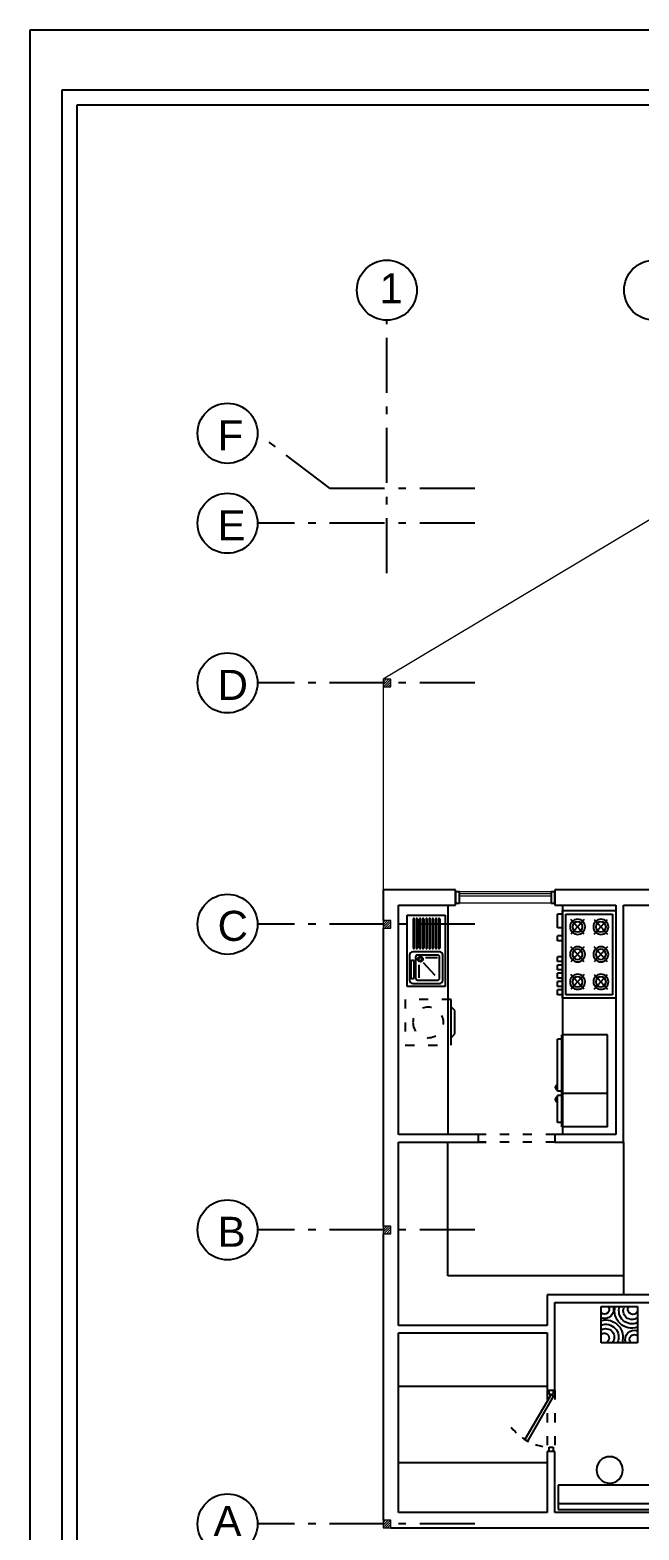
# Model space of a CAD drawing. Header units: millimetres. Extents: x 577 to 2337, y 236 to 943.
# Drawn here: x 2229.6 to 2237.58, y 461.84 to 481.48 of the extents above; entities that cross this region are included whole.
import ezdxf

# ---------------------------------------------------------------- set-up
doc = ezdxf.new("R2010")
doc.units = ezdxf.units.MM
doc.header["$LTSCALE"] = 0.01
doc.linetypes.add('ACAD_ISO03W100', pattern=[30, 12, -18])
doc.linetypes.add('ACAD_ISO10W100', pattern=[18, 12, -3, 0, -3])
for name, color, linetype in [('00-Arm', 7, 'Continuous'), ('01-Plan', 1, 'Continuous'), ('03-Ax', 4, 'Continuous'), ('04-Door', 4, 'Continuous'), ('06-Furn', 4, 'Continuous')]:
    doc.layers.add(name, color=color, linetype=linetype)
for name, color, linetype, lineweight in [('A-AREA', 4, 'Continuous', 9), ('A-DETL-MEDM', 4, 'Continuous', 25), ('A-GLAZ-CURT', 131, 'Continuous', 9), ('A-GLAZ-CWMG', 4, 'Continuous', 9), ('A-WALL', 1, 'Continuous', 9), ('S-COLS', 255, 'Continuous', 9)]:
    doc.layers.add(name, color=color, linetype=linetype, lineweight=lineweight)
doc.styles.get("Standard").update_dxf_attribs({"font": 'italic.shx'})

# ---------------------------------------------------------------- blocks, each defined once
blk = doc.blocks.new('M_Concrete-Square-Column - 300 x 300mm-365404-Level 2')
h = blk.add_hatch()
h.set_pattern_fill('ANSI31', color=5, scale=0.007)
h.paths.add_polyline_path([(0.05, 0.05), (-0.05, 0.05), (-0.05, -0.05), (0.05, -0.05)])
at = {"layer": 'S-COLS', "color": 7}
for p, q in [((0.05, 0.05), (-0.05, 0.05)), ((-0.05, 0.05), (-0.05, -0.05)), ((0.05, -0.05), (0.05, 0.05)), ((-0.05, -0.05), (0.05, -0.05))]:
    blk.add_line(p, q, dxfattribs=at)
blk = doc.blocks.new('System Panel - Glazed-379176-Level 2')
at = {"layer": 'A-GLAZ-CURT', "lineweight": 18}
for p, q in [((0.6, 0.0495), (-0.6, 0.0495)), ((-0.6, 0.0495), (-0.6, 0.0245)), ((-0.6, 0.0245), (0.6, 0.0245)), ((0.6, 0.0245), (0.6, 0.0495))]:
    blk.add_line(p, q, dxfattribs=at)
blk = doc.blocks.new('Rectangular Mullion - 50 x 150mm-379174-Level 2')
at = {"layer": 'A-GLAZ-CWMG'}
for p, q in [((-11.918, -1.36), (-13.118, -1.36)), ((-11.918, -1.51), (-13.118, -1.51))]:
    blk.add_line(p, q, dxfattribs=at)
blk = doc.blocks.new('Rectangular Mullion - 50 x 150mm-375767-Level 2')
at = {"layer": 'A-GLAZ-CWMG', "lineweight": 25}
for p, q in [((-0.05, 0.075), (0, 0.075)), ((-0.05, -0.075), (-0.05, 0.075)), ((0, 0.075), (0, -0.075)), ((0, -0.075), (-0.05, -0.075))]:
    blk.add_line(p, q, dxfattribs=at)
blk = doc.blocks.new('Rectangular Mullion - 50 x 150mm-375771-Level 2')
at = {"layer": 'A-GLAZ-CWMG', "lineweight": 25}
for p, q in [((0, 0.075), (-0.05, 0.075)), ((-0.05, 0.075), (-0.05, -0.075)), ((0, -0.075), (0, 0.075)), ((-0.05, -0.075), (0, -0.075))]:
    blk.add_line(p, q, dxfattribs=at)
blk = doc.blocks.new('F3')
at = {"layer": '04-Door'}
for p, q in [((847.557, 618.937), (847.539, 618.906)), ((848.094, 618.586), (847.539, 618.906)), ((848.112, 618.616), (847.557, 618.937)), ((847.412, 618.591), (847.412, 618.641)), ((847.412, 618.641), (847.462, 618.641)), ((847.462, 618.591), (847.412, 618.591)), ((847.462, 618.641), (847.462, 618.591)), ((848.112, 618.616), (848.094, 618.586)), ((848.112, 618.591), (848.112, 618.641)), ((848.112, 618.641), (848.162, 618.641)), ((848.162, 618.591), (848.112, 618.591)), ((848.162, 618.641), (848.162, 618.591))]:
    blk.add_line(p, q, dxfattribs=at)
at = {"layer": '04-Door', "linetype": 'ACAD_ISO03W100', "ltscale": 0.5}
blk.add_arc((848.103, 618.601), 0.641, 127.85, 180, dxfattribs=at)
blk = doc.blocks.new('BB')
at = {"layer": '06-Furn', "color": 32}
for p, q in [((706.728, 653.659), (705.525, 653.659)), ((705.525, 653.659), (705.525, 653.058)), ((706.29, 653.659), (706.29, 653.058)), ((706.728, 653.659), (706.728, 653.058)), ((706.728, 653.058), (705.525, 653.058)), ((705.579, 653.058), (705.579, 653.003)), ((706.263, 653.003), (705.579, 653.003)), ((706.263, 653.058), (706.263, 653.003)), ((706.318, 653.058), (706.318, 653.003)), ((706.673, 653.003), (706.318, 653.003)), ((706.673, 653.058), (706.673, 653.003))]:
    blk.add_line(p, q, dxfattribs=at)
for centre in [(706.21, 653.003), (706.37, 653.003)]:
    blk.add_arc(centre, 0.0289, 180, 0, dxfattribs=at)
blk = doc.blocks.new('DD')
at = {"layer": '06-Furn', "color": 32}
for p, q in [((705.518, 651.243), (705.518, 650.543)), ((706.664, 651.243), (705.518, 651.243)), ((705.745, 651.307), (705.563, 651.307)), ((705.563, 651.243), (705.563, 651.307)), ((705.563, 651.199), (705.563, 650.588)), ((706.619, 651.199), (705.563, 651.199)), ((705.745, 651.243), (705.745, 651.307)), ((705.849, 651.243), (705.849, 651.307)), ((705.913, 651.307), (705.849, 651.307)), ((705.913, 651.243), (705.913, 651.307)), ((706.123, 651.243), (706.123, 651.307)), ((706.186, 651.307), (706.123, 651.307)), ((706.186, 651.243), (706.186, 651.307)), ((706.295, 651.307), (706.231, 651.307)), ((706.231, 651.243), (706.231, 651.307)), ((706.295, 651.243), (706.295, 651.307)), ((706.339, 651.243), (706.339, 651.307)), ((706.403, 651.307), (706.339, 651.307)), ((706.403, 651.243), (706.403, 651.307)), ((706.447, 651.243), (706.447, 651.307)), ((706.511, 651.307), (706.447, 651.307)), ((706.511, 651.243), (706.511, 651.307)), ((706.619, 651.307), (706.555, 651.307)), ((706.555, 651.243), (706.555, 651.307)), ((706.619, 651.243), (706.619, 651.307)), ((706.619, 650.588), (706.619, 651.199)), ((706.664, 650.543), (706.664, 651.243)), ((705.635, 650.958), (705.828, 651.133)), ((705.828, 650.958), (705.635, 651.133)), ((705.994, 650.958), (706.188, 651.133)), ((706.188, 650.958), (705.994, 651.133)), ((706.354, 650.958), (706.547, 651.133)), ((706.547, 650.958), (706.354, 651.133)), ((705.828, 650.828), (705.635, 650.653)), ((705.635, 650.828), (705.828, 650.653)), ((706.188, 650.653), (705.994, 650.828)), ((705.994, 650.653), (706.188, 650.828)), ((706.547, 650.828), (706.354, 650.653)), ((706.354, 650.828), (706.547, 650.653)), ((705.563, 650.588), (706.619, 650.588)), ((705.518, 650.543), (706.664, 650.543))]:
    blk.add_line(p, q, dxfattribs=at)
for centre, radius in [((705.731, 651.046), 0.0985), ((705.731, 651.046), 0.0667), ((706.091, 651.046), 0.0985), ((706.091, 651.046), 0.0667), ((706.45, 651.046), 0.0985), ((706.45, 651.046), 0.0667), ((705.731, 650.74), 0.0985), ((705.731, 650.74), 0.0667), ((706.091, 650.74), 0.0985), ((706.091, 650.74), 0.0667), ((706.45, 650.74), 0.0985), ((706.45, 650.74), 0.0667)]:
    blk.add_circle(centre, radius, dxfattribs=at)
blk = doc.blocks.new('reauty')
at = {"layer": '06-Furn', "color": 37}
for p, q in [((805.899, 744.578), (805.899, 744.898)), ((805.899, 744.898), (807.175, 744.898)), ((807.175, 744.898), (807.175, 744.578)), ((805.899, 744.818), (807.175, 744.818)), ((807.175, 744.578), (805.899, 744.578))]:
    blk.add_line(p, q, dxfattribs=at)
blk.add_circle((806.573, 744.38), 0.173, dxfattribs=at)
blk = doc.blocks.new('f21')
at = {"layer": '06-Furn', "color": 32, "linetype": 'ACAD_ISO03W100'}
for p, q in [((817.86, 708.544), (817.86, 709.144)), ((817.86, 708.544), (817.86, 709.144)), ((817.86, 709.144), (818.46, 709.144)), ((817.86, 709.144), (818.46, 709.144)), ((818.46, 709.144), (818.46, 708.544)), ((818.46, 709.144), (818.46, 708.544))]:
    blk.add_line(p, q, dxfattribs=at)
at = {"layer": '06-Furn', "color": 32}
for p, q in [((818.46, 708.544), (817.86, 708.544)), ((818.46, 708.544), (817.86, 708.544)), ((818.005, 708.494), (817.955, 708.544)), ((818.005, 708.494), (817.955, 708.544)), ((818.36, 708.544), (818.31, 708.494)), ((818.36, 708.544), (818.31, 708.494)), ((818.31, 708.494), (818.005, 708.494)), ((818.31, 708.494), (818.005, 708.494))]:
    blk.add_line(p, q, dxfattribs=at)
at = {"layer": '06-Furn', "color": 32, "linetype": 'ACAD_ISO03W100'}
blk.add_circle((818.16, 708.844), 0.2, dxfattribs=at)
blk.add_circle((818.16, 708.844), 0.2, dxfattribs=at)
blk = doc.blocks.new('etyrt')
at = {"layer": '06-Furn', "color": 32, "linetype": 'Continuous'}
for p, q in [((539.929, 641.687), (540.861, 641.687)), ((539.929, 641.187), (539.929, 641.687)), ((539.968, 641.613), (539.968, 641.26)), ((540.34, 641.655), (540.009, 641.655)), ((540.031, 641.626), (540.031, 641.607)), ((540.313, 641.575), (540.036, 641.575)), ((540.253, 641.639), (540.044, 641.639)), ((540.044, 641.594), (540.253, 641.594)), ((540.266, 641.607), (540.266, 641.626)), ((540.382, 641.26), (540.382, 641.613)), ((540.813, 641.605), (540.43, 641.605)), ((540.813, 641.593), (540.43, 641.593)), ((540.813, 641.563), (540.43, 641.563)), ((540.861, 641.687), (540.861, 641.187)), ((540.01, 641.55), (540.01, 641.287)), ((540.212, 641.534), (540.039, 641.534)), ((540.07, 641.319), (540.239, 641.471)), ((540.307, 641.445), (540.307, 641.289)), ((540.338, 641.287), (540.338, 641.55)), ((540.813, 641.551), (540.43, 641.551)), ((540.813, 641.522), (540.43, 641.522)), ((540.813, 641.509), (540.43, 641.509)), ((540.813, 641.48), (540.43, 641.48)), ((540.813, 641.468), (540.43, 641.468)), ((540.813, 641.438), (540.43, 641.438)), ((540.813, 641.426), (540.43, 641.426)), ((540.813, 641.397), (540.43, 641.397)), ((540.813, 641.384), (540.43, 641.384)), ((540.861, 641.187), (539.929, 641.187)), ((540.009, 641.218), (540.34, 641.218)), ((540.036, 641.261), (540.313, 641.261)), ((540.813, 641.355), (540.43, 641.355)), ((540.813, 641.343), (540.43, 641.343)), ((540.813, 641.313), (540.43, 641.313)), ((540.813, 641.301), (540.43, 641.301)), ((540.813, 641.272), (540.43, 641.272)), ((540.813, 641.259), (540.43, 641.259))]:
    blk.add_line(p, q, dxfattribs=at)
for radius in [0.034, 0.0223]:
    blk.add_circle((540.286, 641.513), radius, dxfattribs=at)
for centre, radius, start, end in [((540.009, 641.613), 0.0418, 90, 180), ((540.036, 641.55), 0.0257, 90, 180), ((540.044, 641.626), 0.0124, 90, 180), ((540.044, 641.607), 0.0124, 180, 270), ((540.253, 641.626), 0.0124, 0, 90), ((540.253, 641.607), 0.0124, 270, 0), ((540.313, 641.55), 0.0257, 0, 90), ((540.34, 641.613), 0.0418, 0, 90), ((540.43, 641.599), 0.00625, 90, 270), ((540.43, 641.557), 0.00625, 90, 270), ((540.813, 641.599), 0.00625, 270, 90), ((540.813, 641.557), 0.00625, 270, 90), ((540.43, 641.516), 0.00625, 90, 270), ((540.43, 641.474), 0.00625, 90, 270), ((540.43, 641.432), 0.00625, 90, 270), ((540.43, 641.391), 0.00625, 90, 270), ((540.813, 641.516), 0.00625, 270, 90), ((540.813, 641.474), 0.00625, 270, 90), ((540.813, 641.432), 0.00625, 270, 90), ((540.813, 641.391), 0.00625, 270, 90), ((540.009, 641.26), 0.0418, 180, 270), ((540.036, 641.287), 0.0257, 180, 270), ((540.313, 641.287), 0.0257, 270, 0), ((540.34, 641.26), 0.0418, 270, 360), ((540.43, 641.349), 0.00625, 90, 270), ((540.43, 641.307), 0.00625, 90, 270), ((540.43, 641.266), 0.00625, 90, 270), ((540.813, 641.349), 0.00625, 270, 90), ((540.813, 641.307), 0.00625, 270, 90), ((540.813, 641.266), 0.00625, 270, 90)]:
    blk.add_arc(centre, radius, start, end, dxfattribs=at)

msp = doc.modelspace()

# ---------------------------------------------------------------- linework, layer by layer
at = {"layer": '00-Arm'}
for points in [[(2229.604, 481.476), (2229.604, 451.976), (2250.254, 451.976), (2250.254, 481.476)], [(2230.219, 480.493), (2230.219, 452.959), (2249.639, 452.959), (2249.639, 480.493)]]:
    msp.add_lwpolyline(points, close=True, dxfattribs=at)
at = {"layer": '00-Arm', "color": 4}
msp.add_lwpolyline([(2230.022, 480.689), (2230.022, 452.763), (2249.836, 452.763), (2249.836, 480.689)], close=True, dxfattribs=at)
at = {"layer": '01-Plan', "color": 4, "linetype": 'ACAD_ISO03W100'}
for p, q in [((2236.479, 467.018), (2235.479, 467.018)), ((2236.479, 466.918), (2235.479, 466.918)), ((2236.379, 463.668), (2236.379, 462.868)), ((2236.479, 463.668), (2236.479, 462.868))]:
    msp.add_line(p, q, dxfattribs=at)
at = {"layer": '03-Ax', "linetype": 'ACAD_ISO10W100', "ltscale": 6}
for p, q in [((2234.279, 474.366), (2234.279, 477.677)), ((2233.534, 475.473), (2232.585, 476.196)), ((2235.429, 475.473), (2233.534, 475.473)), ((2235.429, 475.018), (2232.585, 475.018)), ((2235.429, 472.928), (2232.585, 472.928)), ((2235.429, 469.768), (2232.585, 469.768)), ((2235.429, 465.768), (2232.585, 465.768)), ((2235.429, 461.918), (2232.585, 461.918))]:
    msp.add_line(p, q, dxfattribs=at)
at = {"layer": '03-Ax'}
for centre in [(2234.279, 478.07), (2237.779, 478.07), (2232.192, 476.196), (2232.192, 475.018), (2232.192, 472.928), (2232.192, 469.768), (2232.192, 465.768), (2232.192, 461.918)]:
    msp.add_circle(centre, 0.393, dxfattribs=at)
at = {"layer": '06-Furn', "color": 17, "true_color": 0x814731}
for p, q in [((2237.085, 464.291), (2237.085, 464.766)), ((2237.085, 464.766), (2237.56, 464.766)), ((2237.56, 464.766), (2237.56, 464.291)), ((2237.56, 464.291), (2237.085, 464.291))]:
    msp.add_line(p, q, dxfattribs=at)
at = {"layer": '06-Furn', "color": 17, "true_color": 0x814731, "extrusion": (0, 0, -1)}
for centre, major_axis, start_param, end_param in [((2237.129, 464.726), (0.0844, -0.0844), -1.126137, 1.159602), ((2237.129, 464.726), (0.0441, 0.0441), 0.091797, 3.130585), ((2237.488, 464.707), (0.16, -0.16), 0.460684, 2.618423), ((2237.488, 464.707), (0.12, 0.12), 1.915927, 4.280608), ((2237.488, 464.707), (0.0797, -0.0797), 0.088712, 2.90468), ((2237.501, 464.728), (0.0466, 0.0466), 1.245857, 4.536641), ((2237.144, 464.363), (0.16, -0.16), 3.664762, 5.822501), ((2237.144, 464.363), (0.12, -0.12), 3.573374, 5.938055), ((2237.144, 464.363), (0.0797, -0.0797), 3.378505, 6.194473), ((2237.52, 464.335), (0.0844, -0.0844), 1.981991, 4.26773), ((2237.123, 464.35), (0.0466, 0.0466), 4.888137, 8.178921), ((2237.52, 464.335), (0.0441, -0.0441), 1.581804, 4.620592)]:
    msp.add_ellipse(centre, major_axis=major_axis, ratio=1, start_param=start_param, end_param=end_param, dxfattribs=at)
at = {"layer": 'A-AREA'}
for p, q in [((2237.729, 475.068), (2234.229, 472.978)), ((2234.229, 472.878), (2234.229, 470.218))]:
    msp.add_line(p, q, dxfattribs=at)
at = {"layer": 'A-DETL-MEDM'}
for p, q in [((2235.079, 470.018), (2235.079, 467.018)), ((2236.579, 470.018), (2236.579, 467.018)), ((2235.079, 465.168), (2235.079, 466.918)), ((2237.379, 466.918), (2237.379, 464.918)), ((2237.379, 465.168), (2235.079, 465.168)), ((2236.379, 463.718), (2234.429, 463.718)), ((2236.379, 462.718), (2234.429, 462.718))]:
    msp.add_line(p, q, dxfattribs=at)
at = {"layer": 'A-WALL', "lineweight": 25}
for p, q in [((2234.229, 470.218), (2234.229, 469.818)), ((2235.179, 470.218), (2234.229, 470.218)), ((2235.179, 470.018), (2235.179, 470.218)), ((2237.729, 470.218), (2236.479, 470.218)), ((2236.479, 470.218), (2236.479, 470.018)), ((2234.429, 467.018), (2234.429, 470.018)), ((2234.429, 470.018), (2235.179, 470.018)), ((2236.479, 470.018), (2237.279, 470.018)), ((2237.279, 470.018), (2237.279, 467.018)), ((2237.379, 470.018), (2237.929, 470.018)), ((2237.379, 466.918), (2237.379, 470.018)), ((2234.229, 469.718), (2234.229, 465.818)), ((2235.579, 467.018), (2234.429, 467.018)), ((2235.479, 466.918), (2235.479, 467.018)), ((2237.279, 467.018), (2236.479, 467.018)), ((2236.479, 467.018), (2236.479, 466.918)), ((2234.429, 464.518), (2234.429, 466.918)), ((2234.429, 466.918), (2235.579, 466.918)), ((2236.479, 466.918), (2237.379, 466.918)), ((2234.229, 465.718), (2234.229, 461.968)), ((2239.279, 464.918), (2236.379, 464.918)), ((2236.379, 464.918), (2236.379, 464.518)), ((2236.479, 464.818), (2239.279, 464.818)), ((2236.479, 463.668), (2236.479, 464.818)), ((2236.379, 464.518), (2234.429, 464.518)), ((2234.429, 462.068), (2234.429, 464.418)), ((2234.429, 464.418), (2236.379, 464.418)), ((2236.379, 464.418), (2236.379, 463.668)), ((2236.379, 463.668), (2236.479, 463.668)), ((2236.379, 462.868), (2236.379, 462.068)), ((2236.479, 462.868), (2236.379, 462.868)), ((2236.479, 462.068), (2236.479, 462.868)), ((2236.379, 462.068), (2234.429, 462.068)), ((2238.069, 462.068), (2236.479, 462.068)), ((2234.329, 461.868), (2237.729, 461.868))]:
    msp.add_line(p, q, dxfattribs=at)

# ---------------------------------------------------------------- block references
at = {"layer": '04-Door', "xscale": 1.066666666666667, "yscale": 1.066666666666667, "zscale": 1.066666666666667, "rotation": 90.00000000000001}
msp.add_blockref('F3', (2896.286, -441.038), dxfattribs=at)
at = {"layer": '06-Furn', "color": 241, "xscale": -1, "rotation": 90}
msp.add_blockref('DD', (2887.822, 1175.466), dxfattribs=at)
at = {"layer": '06-Furn', "rotation": 90}
msp.add_blockref('etyrt', (2876.23, -70.973), dxfattribs=at)
at = {"layer": '06-Furn', "color": 5, "xscale": -1}
for name, p, rotation in [('f21', (2943.664, 1286.644), 90), ('reauty', (1430.624, 1207.005), 180)]:
    msp.add_blockref(name, p, dxfattribs=dict(at, rotation=rotation))
at = {"layer": '06-Furn', "color": 241, "rotation": 270}
msp.add_blockref('BB', (1583.51, 1173.845), dxfattribs=at)
at = {"layer": 'A-GLAZ-CURT'}
msp.add_blockref('System Panel - Glazed-379176-Level 2', (2235.829, 470.118), dxfattribs=at)
at = {"layer": 'A-GLAZ-CWMG', "rotation": 180}
msp.add_blockref('Rectangular Mullion - 50 x 150mm-375771-Level 2', (2235.179, 470.118), dxfattribs=at)
at = {"layer": 'A-GLAZ-CWMG'}
msp.add_blockref('Rectangular Mullion - 50 x 150mm-379174-Level 2', (2248.347, 471.553), dxfattribs=at)
at = {"layer": 'A-GLAZ-CWMG', "extrusion": (0, 0, -1), "rotation": 180}
msp.add_blockref('Rectangular Mullion - 50 x 150mm-375767-Level 2', (-2236.479, 470.118), dxfattribs=at)
at = {"layer": 'S-COLS', "rotation": 180}
for p in [(2234.279, 472.928), (2234.279, 469.768), (2234.279, 465.768), (2234.279, 461.918)]:
    msp.add_blockref('M_Concrete-Square-Column - 300 x 300mm-365404-Level 2', p, dxfattribs=at)

# ---------------------------------------------------------------- texts
at = {"layer": '03-Ax', "char_height": 0.39333, "width": 0.68193}
for s, insert, attachment_point in [('{\\fArial|b0|i0|c0|p32;1}', (2234.182, 478.292), 1), ('{\\fArial|b0|i0|c0|p34;F}', (2232.062, 475.974), 7), ('{\\fArial|b0|i0|c0|p34;E}', (2232.062, 474.796), 7), ('{\\fArial|b0|i0|c0|p34;D}', (2232.062, 472.706), 7), ('{\\fArial|b0|i0|c0|p34;C}', (2232.062, 469.546), 7), ('{\\fArial|b0|i0|c0|p34;B}', (2232.062, 465.546), 7), ('{\\fArial|b0|i0|c0|p34;A}', (2232.008, 461.759), 7)]:
    msp.add_mtext(s, dxfattribs=dict(at, insert=insert, attachment_point=attachment_point))

doc.saveas('drawing.dxf')
